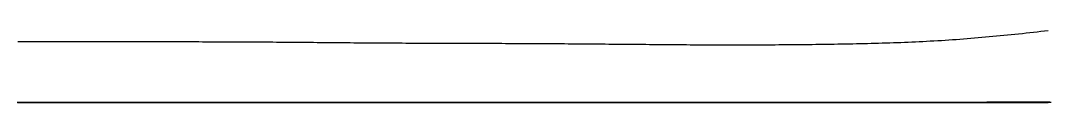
# Model space of a CAD drawing. Extents: x -4 to 218, y 0 to 27.
# Drawn here: x 135.04 to 162.83, y 0 to 1.96 of the extents above; entities that cross this region are included whole.
import ezdxf

# ---------------------------------------------------------------- set-up
doc = ezdxf.new("R2010")
doc.units = 0
doc.header["$MEASUREMENT"] = 0
doc.layers.add('Buttocks', color=7, linetype='Continuous')

msp = doc.modelspace()

# ---------------------------------------------------------------- linework, layer by layer
at = {"layer": 'Buttocks', "color": 135}
for points in [[(134.96109, 1.66223), (135.0612, 1.66217), (135.16112, 1.66211), (135.26109, 1.66205), (135.36116, 1.66199), (135.46115, 1.66192), (135.56108, 1.66185), (135.66119, 1.66178), (135.76112, 1.66171), (135.86118, 1.66163), (135.96126, 1.66156), (136.06117, 1.66147), (136.16121, 1.66139), (136.26125, 1.6613), (136.36118, 1.66121), (136.46135, 1.66112), (136.56123, 1.66102), (136.6613, 1.66092), (136.76134, 1.66082), (136.8613, 1.66072), (136.9614, 1.6606), (137.06134, 1.66049), (137.16124, 1.66037), (137.26135, 1.66025), (137.3613, 1.66012), (137.4613, 1.65999), (137.56131, 1.65986), (137.66133, 1.65972), (137.76137, 1.65958), (137.86143, 1.65943), (137.96135, 1.65927), (138.06143, 1.65911), (138.16139, 1.65895), (138.2614, 1.65878), (138.36145, 1.6586), (138.46144, 1.65842), (138.56142, 1.65823), (138.66154, 1.65804), (138.76149, 1.65784), (138.86157, 1.65763), (138.96152, 1.65741), (139.06157, 1.65719), (139.16158, 1.65696), (139.2616, 1.65672), (139.3615, 1.65648), (139.4615, 1.65622), (139.56145, 1.65596), (139.66147, 1.65568), (139.76152, 1.6554), (139.86156, 1.65511), (139.96155, 1.6548), (140.06155, 1.65449), (140.16159, 1.65416), (140.26161, 1.65382), (140.3616, 1.65347), (140.46165, 1.65311), (140.56165, 1.65273), (140.66162, 1.65234), (140.76169, 1.65193), (140.86166, 1.65151), (140.96169, 1.65107), (141.06174, 1.65061), (141.16176, 1.65013), (141.26172, 1.64963), (141.36174, 1.6491), (141.46175, 1.64856), (141.56178, 1.64799), (141.66182, 1.64739), (141.76178, 1.64677), (141.86183, 1.64613), (141.96178, 1.64545), (142.06181, 1.64475), (142.1618, 1.64403), (142.26175, 1.64328), (142.36179, 1.64251), (142.46184, 1.64171), (142.56177, 1.64089), (142.66196, 1.64005), (142.76187, 1.63919), (142.86188, 1.63831), (142.96185, 1.63741), (143.06187, 1.6365), (143.16183, 1.63558), (143.26181, 1.63465), (143.36191, 1.63372), (143.46185, 1.63278), (143.56187, 1.63185), (143.66187, 1.63092), (143.76199, 1.63), (143.86188, 1.62909), (143.96179, 1.6282), (144.0618, 1.62732), (144.16179, 1.62647), (144.26178, 1.62565), (144.3618, 1.62485), (144.46182, 1.62409), (144.56184, 1.62336), (144.66183, 1.62266), (144.7619, 1.622), (144.86191, 1.62138), (144.96191, 1.6208), (145.06198, 1.62025), (145.16191, 1.61973), (145.26195, 1.61924), (145.36192, 1.61878), (145.46201, 1.61834), (145.56195, 1.61792), (145.66197, 1.61753), (145.76205, 1.61714), (145.862, 1.61678), (145.96204, 1.61642), (146.06201, 1.61608), (146.16206, 1.61575), (146.26208, 1.61543), (146.36203, 1.61512), (146.4621, 1.61481), (146.56207, 1.61451), (146.66206, 1.61421), (146.76207, 1.61391), (146.86205, 1.61362), (146.96211, 1.61332), (147.06209, 1.61302), (147.16214, 1.61273), (147.26216, 1.61242), (147.36215, 1.61212), (147.46219, 1.61181), (147.56215, 1.61149), (147.66216, 1.61117), (147.76221, 1.61083), (147.86218, 1.61049), (147.9622, 1.61014), (148.06218, 1.60978), (148.16222, 1.6094), (148.26222, 1.60901), (148.36226, 1.60861), (148.46223, 1.60819), (148.56227, 1.60775), (148.66229, 1.6073), (148.76227, 1.60683), (148.86226, 1.60634), (148.9624, 1.60583), (149.06227, 1.6053), (149.16231, 1.60474), (149.26239, 1.60416), (149.36234, 1.60356), (149.46227, 1.60294), (149.56235, 1.6023), (149.66238, 1.60164), (149.76237, 1.60096), (149.86238, 1.60026), (149.9624, 1.59954), (150.06245, 1.5988), (150.16238, 1.59806), (150.26239, 1.59729), (150.36247, 1.59651), (150.46245, 1.59572), (150.56247, 1.59492), (150.66243, 1.5941), (150.76241, 1.59328), (150.86247, 1.59245), (150.96246, 1.5916), (151.0625, 1.59075), (151.16246, 1.5899), (151.2625, 1.58903), (151.36253, 1.58817), (151.46249, 1.5873), (151.56253, 1.58642), (151.6626, 1.58555), (151.76257, 1.58468), (151.8625, 1.58381), (151.9626, 1.58294), (152.06261, 1.58207), (152.16254, 1.58122), (152.26257, 1.58037), (152.36252, 1.57953), (152.46262, 1.5787), (152.56258, 1.57788), (152.66257, 1.57708), (152.7626, 1.5763), (152.86264, 1.57555), (152.96265, 1.57481), (153.06268, 1.57411), (153.1627, 1.57344), (153.26268, 1.5728), (153.36264, 1.57221), (153.4626, 1.57166), (153.56268, 1.57116), (153.66267, 1.5707), (153.76268, 1.57031), (153.8627, 1.56997), (153.96274, 1.56969), (154.06265, 1.56948), (154.16269, 1.56933), (154.26279, 1.56925), (154.36269, 1.56924), (154.46265, 1.5693), (154.56273, 1.56942), (154.6627, 1.5696), (154.76279, 1.56985), (154.86278, 1.57017), (154.9628, 1.57053), (155.06285, 1.57096), (155.16286, 1.57144), (155.26274, 1.57196), (155.36285, 1.57253), (155.46283, 1.57315), (155.56282, 1.57382), (155.66283, 1.57453), (155.76285, 1.57529), (155.86284, 1.57611), (155.96284, 1.57697), (156.0629, 1.5779), (156.16287, 1.57887), (156.26288, 1.57991), (156.36292, 1.58101), (156.46292, 1.58217), (156.5629, 1.5834), (156.66298, 1.58469), (156.76292, 1.58605), (156.86296, 1.58748), (156.96292, 1.58899), (157.06285, 1.59057), (157.16296, 1.59223), (157.2628, 1.59397), (157.3629, 1.5958), (157.46288, 1.59772), (157.56282, 1.59972), (157.66286, 1.60183), (157.76283, 1.60403), (157.86282, 1.60634), (157.96283, 1.60876), (158.06279, 1.6113), (158.1627, 1.61395), (158.26271, 1.61673), (158.36273, 1.61964), (158.46269, 1.6227), (158.56256, 1.6259), (158.66263, 1.62926), (158.7625, 1.63279), (158.86244, 1.63649), (158.96234, 1.64039), (159.06233, 1.64448), (159.16229, 1.64877), (159.26216, 1.65327), (159.36197, 1.65797), (159.46193, 1.66291), (159.56184, 1.66806), (159.66171, 1.67344), (159.76149, 1.67904), (159.86136, 1.68489), (159.96115, 1.69097), (160.06096, 1.69729), (160.16077, 1.70385), (160.26048, 1.71064), (160.36024, 1.71768), (160.46008, 1.72496), (160.55977, 1.73247), (160.65944, 1.74022), (160.7592, 1.7482), (160.8588, 1.75639), (160.95845, 1.76481), (161.05811, 1.77345), (161.1577, 1.78228), (161.25729, 1.79133), (161.35689, 1.80056), (161.45648, 1.80998), (161.55606, 1.81957), (161.65558, 1.82933), (161.75508, 1.83926), (161.85464, 1.84936), (161.95406, 1.85962), (162.0535, 1.87006), (162.15297, 1.88069), (162.25237, 1.8915), (162.35182, 1.9025), (162.45114, 1.91369), (162.55058, 1.9251), (162.6499, 1.93671), (162.74918, 1.94852), (162.84846, 1.96056)], [(162.84895, 0), (162.74893, 0), (162.64886, 0), (162.54892, 0), (162.4489, 0), (162.34885, 0), (162.24884, 0), (162.1488, 0), (162.04884, 0), (161.94881, 0), (161.8488, 0), (161.74883, 0), (161.6488, 0), (161.54872, 0), (161.44872, 0), (161.34871, 0), (161.24873, 0), (161.14867, 0), (161.04868, 0), (160.94862, 0), (160.84865, 0), (160.7486, 0), (160.64859, 0), (160.5486, 0), (160.44859, 0), (160.34856, 0), (160.24858, 0), (160.14853, 0), (160.04849, 0), (159.9485, 0), (159.84845, 0), (159.74846, 0), (159.64841, 0), (159.54842, 0), (159.44839, 0), (159.3484, 0), (159.24841, 0), (159.14836, 0), (159.04836, 0), (158.94829, 0), (158.8483, 0), (158.74832, 0), (158.64828, 0), (158.54826, 0), (158.44823, 0), (158.34818, 0), (158.24818, 0), (158.14813, 0), (158.0481, 0), (157.94804, 0), (157.84813, 0), (157.74812, 0), (157.64809, 0), (157.54807, 0), (157.44806, 0), (157.34801, 0), (157.24797, 0), (157.14778, 0), (157.04781, 0), (156.94786, 0), (156.84787, 0), (156.74786, 0), (156.64789, 0), (156.54785, 0), (156.44812, 0), (156.34808, 0), (156.24797, 0), (156.1479, 0), (156.04796, 0), (155.94795, 0), (155.84792, 0), (155.74789, 0), (155.64786, 0), (155.54781, 0), (155.44777, 0), (155.34787, 0), (155.24777, 0), (155.14777, 0), (155.04771, 0), (154.94769, 0), (154.84769, 0), (154.74767, 0), (154.64758, 0), (154.54762, 0), (154.44762, 0), (154.3476, 0), (154.24759, 0), (154.14752, 0), (154.04756, 0), (153.94757, 0), (153.8475, 0), (153.74751, 0), (153.64752, 0), (153.54747, 0), (153.44743, 0), (153.34741, 0), (153.24741, 0), (153.14742, 0), (153.04739, 0), (152.94737, 0), (152.84737, 0), (152.74733, 0), (152.64731, 0), (152.54732, 0), (152.44728, 0), (152.34729, 0), (152.24728, 0), (152.14732, 0), (152.0473, 0), (151.94731, 0), (151.84724, 0), (151.74725, 0), (151.64737, 0), (151.54729, 0), (151.44736, 0), (151.34731, 0), (151.24727, 0), (151.14738, 0), (151.04732, 0), (150.94743, 0), (150.84737, 0), (150.74747, 0), (150.64734, 0), (150.54736, 0), (150.44742, 0), (150.3472, 0), (150.24718, 0), (150.14714, 0), (150.04733, 0), (149.94725, 0), (149.84715, 0), (149.74709, 0), (149.64723, 0), (149.54712, 0), (149.44705, 0), (149.34698, 0), (149.2471, 0), (149.14703, 0), (149.04697, 0), (148.94687, 0), (148.84686, 0), (148.74701, 0), (148.64693, 0), (148.54686, 0), (148.44679, 0), (148.34677, 0), (148.2467, 0), (148.14667, 0), (148.04681, 0), (147.94675, 0), (147.84673, 0), (147.74661, 0), (147.64659, 0), (147.54655, 0), (147.44656, 0), (147.34651, 0), (147.24649, 0), (147.14656, 0), (147.04654, 0), (146.94653, 0), (146.84651, 0), (146.74643, 0), (146.64644, 0), (146.54634, 0), (146.44637, 0), (146.34634, 0), (146.24632, 0), (146.14627, 0), (146.04639, 0), (145.94633, 0), (145.84631, 0), (145.74626, 0), (145.64626, 0), (145.54622, 0), (145.44623, 0), (145.34619, 0), (145.2462, 0), (145.14613, 0), (145.04613, 0), (144.94609, 0), (144.84612, 0), (144.74611, 0), (144.64609, 0), (144.54604, 0), (144.44608, 0), (144.34601, 0), (144.24603, 0), (144.14601, 0), (144.04601, 0), (143.94598, 0), (143.84599, 0), (143.74597, 0), (143.64594, 0), (143.5459, 0), (143.44586, 0), (143.3459, 0), (143.24585, 0), (143.14584, 0), (143.04582, 0), (142.94582, 0), (142.84579, 0), (142.74579, 0), (142.64575, 0), (142.54573, 0), (142.44569, 0), (142.3457, 0), (142.2457, 0), (142.14569, 0), (142.04564, 0), (141.94566, 0), (141.84564, 0), (141.74562, 0), (141.64563, 0), (141.54558, 0), (141.4456, 0), (141.34554, 0), (141.24553, 0), (141.14552, 0), (141.0455, 0), (140.94545, 0), (140.84547, 0), (140.74544, 0), (140.64548, 0), (140.54544, 0), (140.44543, 0), (140.34541, 0), (140.24536, 0), (140.14534, 0), (140.04533, 0), (139.94531, 0), (139.84534, 0), (139.7453, 0), (139.64528, 0), (139.54529, 0), (139.44527, 0), (139.34526, 0), (139.24524, 0), (139.14519, 0), (139.04517, 0), (138.94516, 0), (138.84514, 0), (138.74512, 0), (138.64516, 0), (138.5451, 0), (138.4451, 0), (138.34506, 0), (138.24507, 0), (138.14502, 0), (138.045, 0), (137.94498, 0), (137.84506, 0), (137.74495, 0), (137.64502, 0), (137.54491, 0), (137.44492, 0), (137.345, 0), (137.24498, 0), (137.1449, 0), (137.04491, 0), (136.94493, 0), (136.84483, 0), (136.74486, 0), (136.64484, 0), (136.54477, 0), (136.44479, 0), (136.3448, 0), (136.24478, 0), (136.14474, 0), (136.04471, 0), (135.94469, 0), (135.84471, 0), (135.74474, 0), (135.64468, 0), (135.54469, 0), (135.44467, 0), (135.34464, 0), (135.24458, 0), (135.14461, 0), (135.04459, 0), (134.94458, 0)], [(134.95364, 0), (135.05367, 0), (135.15358, 0), (135.25357, 0), (135.35361, 0), (135.45372, 0), (135.55371, 0), (135.65367, 0), (135.75366, 0), (135.85376, 0), (135.95364, 0), (136.0537, 0), (136.15378, 0), (136.25372, 0), (136.35382, 0), (136.45378, 0), (136.5538, 0), (136.65381, 0), (136.75381, 0), (136.85385, 0), (136.95387, 0), (137.05379, 0), (137.15382, 0), (137.25385, 0), (137.3539, 0), (137.45383, 0), (137.55389, 0), (137.65382, 0), (137.75388, 0), (137.85388, 0), (137.95387, 0), (138.05385, 0), (138.15385, 0), (138.25392, 0), (138.35387, 0), (138.45392, 0), (138.55406, 0), (138.65387, 0), (138.75392, 0), (138.854, 0), (138.95403, 0), (139.05399, 0), (139.15407, 0), (139.25404, 0), (139.354, 0), (139.45404, 0), (139.55405, 0), (139.6541, 0), (139.75403, 0), (139.85405, 0), (139.95418, 0), (140.05415, 0), (140.15414, 0), (140.25406, 0), (140.35411, 0), (140.45419, 0), (140.55421, 0), (140.65413, 0), (140.75423, 0), (140.8541, 0), (140.95407, 0), (141.05412, 0), (141.15411, 0), (141.25415, 0), (141.35429, 0), (141.45415, 0), (141.55411, 0), (141.65413, 0), (141.75417, 0), (141.85431, 0), (141.95424, 0), (142.0542, 0), (142.15422, 0), (142.25418, 0), (142.35419, 0), (142.45413, 0), (142.5542, 0), (142.65427, 0), (142.75429, 0), (142.85414, 0), (142.95422, 0), (143.05437, 0), (143.15424, 0), (143.25433, 0), (143.35426, 0), (143.45436, 0), (143.55441, 0), (143.65437, 0), (143.75426, 0), (143.8544, 0), (143.95427, 0), (144.05432, 0), (144.15434, 0), (144.25443, 0), (144.35432, 0), (144.45439, 0), (144.55424, 0), (144.6545, 0), (144.75432, 0), (144.85451, 0), (144.95454, 0), (145.05457, 0), (145.15451, 0), (145.25449, 0), (145.35449, 0), (145.45453, 0), (145.55446, 0), (145.65453, 0), (145.7545, 0), (145.85443, 0), (145.95459, 0), (146.05452, 0), (146.15459, 0), (146.25455, 0), (146.35463, 0), (146.45448, 0), (146.55455, 0), (146.6545, 0), (146.75455, 0), (146.85449, 0), (146.95456, 0), (147.05453, 0), (147.1545, 0), (147.25455, 0), (147.35452, 0), (147.45457, 0), (147.55467, 0), (147.65448, 0), (147.7547, 0), (147.85461, 0), (147.95468, 0), (148.05466, 0), (148.15463, 0), (148.25467, 0), (148.35461, 0), (148.45473, 0), (148.55464, 0), (148.65468, 0), (148.75464, 0), (148.85466, 0), (148.95461, 0), (149.05467, 0), (149.15463, 0), (149.25471, 0), (149.35477, 0), (149.45474, 0), (149.55476, 0), (149.65489, 0), (149.75482, 0), (149.85497, 0), (149.95474, 0), (150.05478, 0), (150.1548, 0), (150.25484, 0), (150.3549, 0), (150.45491, 0), (150.55486, 0), (150.65483, 0), (150.75493, 0), (150.85498, 0), (150.95491, 0), (151.0549, 0), (151.15506, 0), (151.25517, 0), (151.355, 0), (151.45518, 0), (151.55508, 0), (151.65508, 0), (151.75537, 0), (151.85536, 0), (151.95537, 0), (152.05527, 0), (152.15544, 0), (152.25536, 0), (152.35535, 0), (152.45528, 0), (152.55507, 0), (152.65504, 0), (152.755, 0), (152.85501, 0), (152.95506, 0), (153.0549, 0), (153.15503, 0), (153.25502, 0), (153.35493, 0), (153.45497, 0), (153.5551, 0), (153.6552, 0), (153.75508, 0), (153.855, 0), (153.95503, 0), (154.05519, 0), (154.15511, 0), (154.25511, 0), (154.35509, 0), (154.45518, 0), (154.55516, 0), (154.65509, 0), (154.75516, 0), (154.85519, 0), (154.95508, 0), (155.05502, 0), (155.15503, 0), (155.25511, 0), (155.35512, 0), (155.455, 0), (155.55493, 0), (155.65495, 0), (155.75471, 0), (155.85495, 0), (155.95477, 0), (156.05492, 0), (156.15494, 0), (156.25499, 0), (156.3551, 0), (156.45514, 0), (156.55524, 0), (156.65514, 0), (156.75536, 0), (156.85526, 0), (156.95537, 0), (157.05536, 0), (157.15521, 0), (157.25531, 0), (157.35532, 0), (157.45528, 0), (157.55536, 0), (157.65529, 0), (157.7554, 0), (157.85527, 0), (157.95543, 0), (158.05536, 0), (158.1554, 0), (158.25542, 0), (158.35535, 0), (158.45544, 0), (158.55531, 0), (158.65543, 0), (158.75546, 0), (158.85547, 0), (158.95544, 0), (159.0555, 0), (159.15552, 0), (159.25551, 0), (159.35538, 0), (159.45546, 0), (159.55542, 0), (159.65547, 0), (159.75552, 0), (159.85548, 0), (159.95544, 0), (160.05544, 0), (160.15555, 0), (160.25548, 0), (160.35559, 0), (160.4556, 0), (160.55556, 0), (160.65565, 0), (160.75558, 0), (160.85565, 0), (160.95558, 0), (161.05559, 0), (161.15567, 0), (161.25557, 0), (161.35564, 0), (161.45558, 0), (161.55562, 0), (161.65569, 0), (161.75563, 0), (161.8557, 0), (161.95572, 0), (162.05565, 0), (162.15565, 0), (162.25565, 0), (162.35565, 0), (162.45576, 0), (162.55562, 0), (162.65575, 0), (162.75569, 0), (162.85574, 0)], [(162.87479, 0), (162.77469, 0), (162.67465, 0), (162.57463, 0), (162.47458, 0), (162.37456, 0), (162.27452, 0), (162.17442, 0), (162.07433, 0), (161.9743, 0), (161.87427, 0), (161.77423, 0), (161.67416, 0), (161.57413, 0), (161.47408, 0), (161.37408, 0), (161.27393, 0), (161.17393, 0), (161.07387, 0), (160.97383, 0), (160.87379, 0), (160.77365, 0), (160.67371, 0), (160.57361, 0), (160.47357, 0), (160.37352, 0), (160.27345, 0), (160.17339, 0), (160.07332, 0), (159.97325, 0), (159.87329, 0), (159.77318, 0), (159.6731, 0), (159.57307, 0), (159.47304, 0), (159.37302, 0), (159.27293, 0), (159.17282, 0), (159.07285, 0), (158.97278, 0), (158.87271, 0), (158.77269, 0), (158.67258, 0), (158.57251, 0), (158.47255, 0), (158.37251, 0), (158.27242, 0), (158.17232, 0), (158.07228, 0), (157.97221, 0), (157.87218, 0), (157.77217, 0), (157.67215, 0), (157.57208, 0), (157.47198, 0), (157.37199, 0), (157.27191, 0), (157.17181, 0), (157.07178, 0), (156.97174, 0), (156.87169, 0), (156.77161, 0), (156.6716, 0), (156.57155, 0), (156.47148, 0), (156.37148, 0), (156.27138, 0), (156.17131, 0), (156.07123, 0), (155.97122, 0), (155.8712, 0), (155.77113, 0), (155.67113, 0), (155.57103, 0), (155.47102, 0), (155.37097, 0), (155.27092, 0), (155.17102, 0), (155.07083, 0), (154.97087, 0), (154.87076, 0), (154.77078, 0), (154.67079, 0), (154.57062, 0), (154.47067, 0), (154.37067, 0), (154.27065, 0), (154.17064, 0), (154.0706, 0), (153.97057, 0), (153.87045, 0), (153.77036, 0), (153.67029, 0), (153.57014, 0), (153.47006, 0), (153.37003, 0), (153.26993, 0), (153.17, 0), (153.06987, 0), (152.96979, 0), (152.86971, 0), (152.76962, 0), (152.66954, 0), (152.56944, 0), (152.46957, 0), (152.36946, 0), (152.26941, 0), (152.16933, 0), (152.06927, 0), (151.96921, 0), (151.86909, 0), (151.76906, 0), (151.66901, 0), (151.56897, 0), (151.4689, 0), (151.36884, 0), (151.26888, 0), (151.16879, 0), (151.06876, 0), (150.96872, 0), (150.86864, 0), (150.76855, 0), (150.6685, 0), (150.56844, 0), (150.46838, 0), (150.36835, 0), (150.26826, 0), (150.16824, 0), (150.06819, 0), (149.96811, 0), (149.86807, 0), (149.76799, 0), (149.66798, 0), (149.56795, 0), (149.4678, 0), (149.36781, 0), (149.26778, 0), (149.16771, 0), (149.06766, 0), (148.96764, 0), (148.86757, 0), (148.76752, 0), (148.6675, 0), (148.56749, 0), (148.46739, 0), (148.36731, 0), (148.26727, 0), (148.16731, 0), (148.06723, 0), (147.96718, 0), (147.8671, 0), (147.76706, 0), (147.66707, 0), (147.567, 0), (147.46695, 0), (147.36693, 0), (147.26683, 0), (147.16681, 0), (147.06668, 0), (146.96661, 0), (146.86662, 0), (146.76646, 0), (146.66647, 0), (146.56641, 0), (146.46635, 0), (146.3663, 0), (146.26628, 0), (146.16623, 0), (146.06621, 0), (145.96609, 0), (145.86609, 0), (145.76604, 0), (145.66594, 0), (145.5659, 0), (145.46587, 0), (145.36583, 0), (145.26579, 0), (145.16568, 0), (145.06569, 0), (144.96559, 0), (144.86551, 0), (144.76553, 0), (144.6655, 0), (144.56541, 0), (144.46535, 0), (144.36534, 0), (144.26524, 0), (144.16518, 0), (144.06516, 0), (143.9651, 0), (143.86504, 0), (143.76497, 0), (143.66499, 0), (143.56485, 0), (143.46483, 0), (143.36482, 0), (143.26471, 0), (143.16464, 0), (143.06462, 0), (142.96454, 0), (142.86453, 0), (142.76447, 0), (142.66438, 0), (142.56435, 0), (142.46428, 0), (142.36421, 0), (142.26418, 0), (142.16417, 0), (142.06407, 0), (141.96402, 0), (141.86394, 0), (141.76392, 0), (141.66402, 0), (141.56395, 0), (141.46385, 0), (141.3638, 0), (141.26376, 0), (141.16371, 0), (141.06366, 0), (140.96355, 0), (140.86356, 0), (140.76343, 0), (140.66341, 0), (140.56334, 0), (140.46326, 0), (140.36325, 0), (140.26318, 0), (140.16315, 0), (140.0631, 0), (139.96304, 0), (139.86298, 0), (139.76291, 0), (139.6629, 0), (139.56279, 0), (139.46275, 0), (139.36272, 0), (139.26265, 0), (139.16257, 0), (139.0625, 0), (138.96246, 0), (138.86246, 0), (138.76237, 0), (138.66234, 0), (138.56235, 0), (138.4623, 0), (138.36218, 0), (138.26218, 0), (138.16211, 0), (138.06206, 0), (137.96198, 0), (137.86192, 0), (137.76186, 0), (137.66188, 0), (137.56177, 0), (137.46172, 0), (137.36169, 0), (137.2616, 0), (137.16158, 0), (137.06152, 0), (136.96146, 0), (136.86136, 0), (136.76134, 0), (136.66127, 0), (136.56128, 0), (136.46117, 0), (136.36116, 0), (136.26108, 0), (136.16101, 0), (136.06097, 0), (135.96091, 0), (135.86089, 0), (135.76074, 0), (135.66078, 0), (135.56071, 0), (135.46069, 0), (135.36061, 0), (135.2606, 0), (135.16049, 0), (135.0605, 0), (134.9604, 0)], [(162.87451, 0), (162.77449, 0), (162.67444, 0), (162.57445, 0), (162.47438, 0), (162.37431, 0), (162.27432, 0), (162.17429, 0), (162.07425, 0), (161.9742, 0), (161.87419, 0), (161.77412, 0), (161.67407, 0), (161.57408, 0), (161.47406, 0), (161.37398, 0), (161.27393, 0), (161.17392, 0), (161.07387, 0), (160.97382, 0), (160.87376, 0), (160.77377, 0), (160.67375, 0), (160.5737, 0), (160.47365, 0), (160.37361, 0), (160.27356, 0), (160.17355, 0), (160.0735, 0), (159.97346, 0), (159.87347, 0), (159.77344, 0), (159.6734, 0), (159.57335, 0), (159.47327, 0), (159.37328, 0), (159.27322, 0), (159.17325, 0), (159.0732, 0), (158.97313, 0), (158.87306, 0), (158.77306, 0), (158.673, 0), (158.57294, 0), (158.47295, 0), (158.37282, 0), (158.2728, 0), (158.17273, 0), (158.07262, 0), (157.97261, 0), (157.87256, 0), (157.77258, 0), (157.67258, 0), (157.5728, 0), (157.47273, 0), (157.37279, 0), (157.27261, 0), (157.17262, 0), (157.07262, 0), (156.9726, 0), (156.87254, 0), (156.77255, 0), (156.67245, 0), (156.5724, 0), (156.47237, 0), (156.37231, 0), (156.27223, 0), (156.17218, 0), (156.07216, 0), (155.97214, 0), (155.87215, 0), (155.77211, 0), (155.67204, 0), (155.57196, 0), (155.47195, 0), (155.37192, 0), (155.2719, 0), (155.17177, 0), (155.07169, 0), (154.97173, 0), (154.87169, 0), (154.77168, 0), (154.67163, 0), (154.57161, 0), (154.47153, 0), (154.37152, 0), (154.27148, 0), (154.17146, 0), (154.0714, 0), (153.97139, 0), (153.87132, 0), (153.77133, 0), (153.67128, 0), (153.57123, 0), (153.47118, 0), (153.37117, 0), (153.27109, 0), (153.17111, 0), (153.07103, 0), (152.97098, 0), (152.87096, 0), (152.77092, 0), (152.67087, 0), (152.57085, 0), (152.47084, 0), (152.37076, 0), (152.27075, 0), (152.1707, 0), (152.07069, 0), (151.97067, 0), (151.87062, 0), (151.77058, 0), (151.67059, 0), (151.5706, 0), (151.47049, 0), (151.3705, 0), (151.27057, 0), (151.17047, 0), (151.07054, 0), (150.9704, 0), (150.87044, 0), (150.77036, 0), (150.67047, 0), (150.57056, 0), (150.47041, 0), (150.37048, 0), (150.27028, 0), (150.17036, 0), (150.07037, 0), (149.97037, 0), (149.87016, 0), (149.77008, 0), (149.67004, 0), (149.57001, 0), (149.47021, 0), (149.37012, 0), (149.27003, 0), (149.16989, 0), (149.06984, 0), (148.96977, 0), (148.86983, 0), (148.76978, 0), (148.66966, 0), (148.56961, 0), (148.46956, 0), (148.36971, 0), (148.26955, 0), (148.16948, 0), (148.06943, 0), (147.96933, 0), (147.86926, 0), (147.76923, 0), (147.66936, 0), (147.56927, 0), (147.46922, 0), (147.36914, 0), (147.26907, 0), (147.16904, 0), (147.06898, 0), (146.96892, 0), (146.8689, 0), (146.76888, 0), (146.66896, 0), (146.56888, 0), (146.46878, 0), (146.36873, 0), (146.26872, 0), (146.16867, 0), (146.0686, 0), (145.96857, 0), (145.86856, 0), (145.76849, 0), (145.66849, 0), (145.56845, 0), (145.46844, 0), (145.36841, 0), (145.26836, 0), (145.1683, 0), (145.06824, 0), (144.96823, 0), (144.86819, 0), (144.76816, 0), (144.66812, 0), (144.5681, 0), (144.46802, 0), (144.368, 0), (144.26794, 0), (144.16791, 0), (144.0679, 0), (143.96783, 0), (143.8678, 0), (143.76781, 0), (143.66777, 0), (143.56772, 0), (143.46768, 0), (143.36768, 0), (143.26764, 0), (143.16756, 0), (143.06754, 0), (142.96753, 0), (142.86748, 0), (142.76746, 0), (142.66739, 0), (142.5674, 0), (142.46729, 0), (142.36728, 0), (142.26726, 0), (142.16718, 0), (142.0672, 0), (141.96718, 0), (141.86714, 0), (141.76707, 0), (141.66707, 0), (141.56702, 0), (141.46698, 0), (141.36697, 0), (141.26692, 0), (141.16689, 0), (141.06682, 0), (140.96681, 0), (140.86673, 0), (140.76674, 0), (140.66663, 0), (140.56667, 0), (140.46664, 0), (140.36661, 0), (140.26656, 0), (140.16652, 0), (140.06648, 0), (139.96646, 0), (139.86638, 0), (139.76639, 0), (139.66634, 0), (139.56627, 0), (139.46625, 0), (139.36623, 0), (139.26619, 0), (139.16617, 0), (139.06615, 0), (138.96609, 0), (138.86604, 0), (138.76602, 0), (138.66595, 0), (138.56595, 0), (138.46591, 0), (138.36592, 0), (138.26584, 0), (138.16582, 0), (138.06577, 0), (137.96574, 0), (137.86571, 0), (137.76566, 0), (137.66562, 0), (137.56561, 0), (137.46556, 0), (137.36554, 0), (137.26549, 0), (137.16545, 0), (137.06541, 0), (136.96538, 0), (136.86534, 0), (136.7653, 0), (136.66525, 0), (136.56525, 0), (136.46521, 0), (136.36516, 0), (136.26511, 0), (136.16505, 0), (136.06505, 0), (135.96503, 0), (135.86499, 0), (135.76495, 0), (135.66492, 0), (135.56488, 0), (135.46486, 0), (135.36482, 0), (135.26479, 0), (135.16479, 0), (135.06474, 0), (134.96472, 0)], [(162.87518, 0), (162.77513, 0), (162.6752, 0), (162.5751, 0), (162.47511, 0), (162.37514, 0), (162.27507, 0), (162.17509, 0), (162.07507, 0), (161.97507, 0), (161.875, 0), (161.77501, 0), (161.67499, 0), (161.57498, 0), (161.47493, 0), (161.37494, 0), (161.27493, 0), (161.17493, 0), (161.07491, 0), (160.97487, 0), (160.87488, 0), (160.77489, 0), (160.67488, 0), (160.57484, 0), (160.47487, 0), (160.37489, 0), (160.27473, 0), (160.17473, 0), (160.07477, 0), (159.9747, 0), (159.87471, 0), (159.77472, 0), (159.67473, 0), (159.57472, 0), (159.47464, 0), (159.37465, 0), (159.27463, 0), (159.17467, 0), (159.07462, 0), (158.97461, 0), (158.87459, 0), (158.7746, 0), (158.67455, 0), (158.57454, 0), (158.47452, 0), (158.37448, 0), (158.27451, 0), (158.17447, 0), (158.07445, 0), (157.97444, 0), (157.87442, 0), (157.77444, 0), (157.67441, 0), (157.5744, 0), (157.47441, 0), (157.37439, 0), (157.27435, 0), (157.17435, 0), (157.07434, 0), (156.97426, 0), (156.87419, 0), (156.77419, 0), (156.67416, 0), (156.57416, 0), (156.47411, 0), (156.37411, 0), (156.27412, 0), (156.17406, 0), (156.07407, 0), (155.97408, 0), (155.87405, 0), (155.77403, 0), (155.67397, 0), (155.57399, 0), (155.47395, 0), (155.37393, 0), (155.27393, 0), (155.17392, 0), (155.07388, 0), (154.97388, 0), (154.87386, 0), (154.7738, 0), (154.67381, 0), (154.57384, 0), (154.4738, 0), (154.37376, 0), (154.27376, 0), (154.17375, 0), (154.07372, 0), (153.97371, 0), (153.87369, 0), (153.7737, 0), (153.67365, 0), (153.57365, 0), (153.47362, 0), (153.3736, 0), (153.27359, 0), (153.17358, 0), (153.07359, 0), (152.97356, 0), (152.87354, 0), (152.77348, 0), (152.67351, 0), (152.5735, 0), (152.47345, 0), (152.37347, 0), (152.27345, 0), (152.1734, 0), (152.07339, 0), (151.97339, 0), (151.87334, 0), (151.77336, 0), (151.67332, 0), (151.57332, 0), (151.47331, 0), (151.37329, 0), (151.27324, 0), (151.17322, 0), (151.07323, 0), (150.97319, 0), (150.8732, 0), (150.77316, 0), (150.67314, 0), (150.57317, 0), (150.4731, 0), (150.37311, 0), (150.27309, 0), (150.17305, 0), (150.07304, 0), (149.97301, 0), (149.87303, 0), (149.77301, 0), (149.67302, 0), (149.57297, 0), (149.47299, 0), (149.37289, 0), (149.27292, 0), (149.17288, 0), (149.07285, 0), (148.97289, 0), (148.87286, 0), (148.77283, 0), (148.67285, 0), (148.5728, 0), (148.47284, 0), (148.37279, 0), (148.27277, 0), (148.17276, 0), (148.07275, 0), (147.97273, 0), (147.87273, 0), (147.77267, 0), (147.67267, 0), (147.57269, 0), (147.47263, 0), (147.37259, 0), (147.2726, 0), (147.17259, 0), (147.07257, 0), (146.97256, 0), (146.87254, 0), (146.77249, 0), (146.67253, 0), (146.57254, 0), (146.47243, 0), (146.3725, 0), (146.2724, 0), (146.17242, 0), (146.07237, 0), (145.97243, 0), (145.87236, 0), (145.77232, 0), (145.67232, 0), (145.57233, 0), (145.47231, 0), (145.37227, 0), (145.27225, 0), (145.17229, 0), (145.07225, 0), (144.9722, 0), (144.87225, 0), (144.77225, 0), (144.67216, 0), (144.57214, 0), (144.47223, 0), (144.37216, 0), (144.27213, 0), (144.17207, 0), (144.07207, 0), (143.97208, 0), (143.87204, 0), (143.77205, 0), (143.67201, 0), (143.57201, 0), (143.47195, 0), (143.37209, 0), (143.27203, 0), (143.17201, 0), (143.07199, 0), (142.97197, 0), (142.87199, 0), (142.77196, 0), (142.67191, 0), (142.5719, 0), (142.47186, 0), (142.37186, 0), (142.27179, 0), (142.17178, 0), (142.07175, 0), (141.97176, 0), (141.8717, 0), (141.77168, 0), (141.67168, 0), (141.57169, 0), (141.47165, 0), (141.37166, 0), (141.27162, 0), (141.1716, 0), (141.07158, 0), (140.97156, 0), (140.87157, 0), (140.77153, 0), (140.67152, 0), (140.57152, 0), (140.47147, 0), (140.37148, 0), (140.27142, 0), (140.17143, 0), (140.07143, 0), (139.97137, 0), (139.87137, 0), (139.77145, 0), (139.67142, 0), (139.57135, 0), (139.47136, 0), (139.37135, 0), (139.27133, 0), (139.17131, 0), (139.07126, 0), (138.97124, 0), (138.87123, 0), (138.77122, 0), (138.67116, 0), (138.57118, 0), (138.47116, 0), (138.37112, 0), (138.27112, 0), (138.1711, 0), (138.07106, 0), (137.9711, 0), (137.87099, 0), (137.771, 0), (137.67102, 0), (137.57101, 0), (137.47098, 0), (137.37097, 0), (137.27092, 0), (137.1709, 0), (137.07088, 0), (136.97089, 0), (136.87088, 0), (136.77083, 0), (136.67082, 0), (136.57082, 0), (136.47084, 0), (136.37077, 0), (136.27081, 0), (136.17079, 0), (136.07076, 0), (135.97069, 0), (135.87071, 0), (135.77068, 0), (135.67068, 0), (135.57068, 0), (135.47064, 0), (135.37064, 0), (135.2706, 0), (135.17056, 0), (135.07053, 0), (134.97055, 0)], [(162.89783, 0), (162.79778, 0), (162.69763, 0), (162.59761, 0), (162.4975, 0), (162.39748, 0), (162.29738, 0), (162.19734, 0), (162.09731, 0), (161.99722, 0), (161.89719, 0), (161.79713, 0), (161.69707, 0), (161.59703, 0), (161.49689, 0), (161.39687, 0), (161.29675, 0), (161.19676, 0), (161.09668, 0), (160.9966, 0), (160.89656, 0), (160.79649, 0), (160.69646, 0), (160.59639, 0), (160.49634, 0), (160.39632, 0), (160.29611, 0), (160.19601, 0), (160.09596, 0), (159.99591, 0), (159.89584, 0), (159.79579, 0), (159.69572, 0), (159.59567, 0), (159.49559, 0), (159.39557, 0), (159.2955, 0), (159.19547, 0), (159.09538, 0), (158.99538, 0), (158.89528, 0), (158.79521, 0), (158.69516, 0), (158.59512, 0), (158.49507, 0), (158.39499, 0), (158.29491, 0), (158.19485, 0), (158.09479, 0), (157.99471, 0), (157.89467, 0), (157.79463, 0), (157.69455, 0), (157.5945, 0), (157.49426, 0), (157.39439, 0), (157.29431, 0), (157.19406, 0), (157.09399, 0), (156.99391, 0), (156.89386, 0), (156.79381, 0), (156.69373, 0), (156.59369, 0), (156.49361, 0), (156.39352, 0), (156.2935, 0), (156.19344, 0), (156.09337, 0), (155.99326, 0), (155.89323, 0), (155.79314, 0), (155.69308, 0), (155.593, 0), (155.49298, 0), (155.39288, 0), (155.29285, 0), (155.19273, 0), (155.0927, 0), (154.9926, 0), (154.89255, 0), (154.7925, 0), (154.69238, 0), (154.59239, 0), (154.49226, 0), (154.39226, 0), (154.29214, 0), (154.19206, 0), (154.09204, 0), (153.9919, 0), (153.89189, 0), (153.79179, 0), (153.69168, 0), (153.59166, 0), (153.49158, 0), (153.39151, 0), (153.29146, 0), (153.19139, 0), (153.09134, 0), (152.99127, 0), (152.89119, 0), (152.79115, 0), (152.69107, 0), (152.59102, 0), (152.49095, 0), (152.39087, 0), (152.29079, 0), (152.1907, 0), (152.09067, 0), (151.99059, 0), (151.89056, 0), (151.79047, 0), (151.69035, 0), (151.59032, 0), (151.49028, 0), (151.3902, 0), (151.29013, 0), (151.19002, 0), (151.09, 0), (150.98993, 0), (150.88991, 0), (150.78978, 0), (150.68973, 0), (150.58965, 0), (150.48958, 0), (150.38951, 0), (150.28947, 0), (150.18938, 0), (150.08936, 0), (149.98923, 0), (149.88916, 0), (149.78908, 0), (149.68904, 0), (149.58897, 0), (149.48906, 0), (149.38887, 0), (149.28877, 0), (149.18886, 0), (149.08879, 0), (148.98871, 0), (148.88867, 0), (148.78859, 0), (148.68848, 0), (148.58841, 0), (148.48834, 0), (148.38831, 0), (148.28824, 0), (148.18817, 0), (148.08804, 0), (147.98801, 0), (147.88792, 0), (147.78789, 0), (147.68779, 0), (147.58772, 0), (147.48769, 0), (147.38757, 0), (147.28757, 0), (147.18742, 0), (147.08739, 0), (146.98734, 0), (146.88727, 0), (146.78714, 0), (146.6871, 0), (146.58704, 0), (146.487, 0), (146.38689, 0), (146.28682, 0), (146.18675, 0), (146.08667, 0), (145.9866, 0), (145.88657, 0), (145.7865, 0), (145.68636, 0), (145.58633, 0), (145.48627, 0), (145.38623, 0), (145.28612, 0), (145.18607, 0), (145.086, 0), (144.98593, 0), (144.88588, 0), (144.78583, 0), (144.68573, 0), (144.58571, 0), (144.48561, 0), (144.38553, 0), (144.28542, 0), (144.18538, 0), (144.08531, 0), (143.98526, 0), (143.88518, 0), (143.78514, 0), (143.68506, 0), (143.58495, 0), (143.48488, 0), (143.38483, 0), (143.28477, 0), (143.18469, 0), (143.08466, 0), (142.98457, 0), (142.88451, 0), (142.78453, 0), (142.68445, 0), (142.58438, 0), (142.48431, 0), (142.38425, 0), (142.28416, 0), (142.18408, 0), (142.08401, 0), (141.98395, 0), (141.88385, 0), (141.78381, 0), (141.68376, 0), (141.58366, 0), (141.4836, 0), (141.38354, 0), (141.28345, 0), (141.1834, 0), (141.08333, 0), (140.98325, 0), (140.88318, 0), (140.7831, 0), (140.68303, 0), (140.58301, 0), (140.48291, 0), (140.38283, 0), (140.28275, 0), (140.18268, 0), (140.08263, 0), (139.98259, 0), (139.88249, 0), (139.78241, 0), (139.68236, 0), (139.58229, 0), (139.48221, 0), (139.38217, 0), (139.28207, 0), (139.18202, 0), (139.08202, 0), (138.98193, 0), (138.88185, 0), (138.78181, 0), (138.68172, 0), (138.58165, 0), (138.48157, 0), (138.3815, 0), (138.28143, 0), (138.18138, 0), (138.08134, 0), (137.98123, 0), (137.88115, 0), (137.7811, 0), (137.68105, 0), (137.58095, 0), (137.48088, 0), (137.38081, 0), (137.28075, 0), (137.18068, 0), (137.08063, 0), (136.98053, 0), (136.88049, 0), (136.7804, 0), (136.68034, 0), (136.58028, 0), (136.48022, 0), (136.38014, 0), (136.28009, 0), (136.17999, 0), (136.07993, 0), (135.97989, 0), (135.87979, 0), (135.77974, 0), (135.67973, 0), (135.57964, 0), (135.47957, 0), (135.37953, 0), (135.27943, 0), (135.17932, 0), (135.0793, 0), (134.97925, 0)], [(162.8927, 0.0163), (162.79268, 0.01574), (162.69266, 0.01518), (162.59267, 0.01463), (162.49269, 0.01408), (162.39272, 0.01354), (162.29259, 0.013), (162.19261, 0.01246), (162.09268, 0.01192), (161.99266, 0.01138), (161.89261, 0.01084), (161.7926, 0.0103), (161.69263, 0.00976), (161.59258, 0.00922), (161.49257, 0.00867), (161.39256, 0.00812), (161.29259, 0.00757), (161.19257, 0.007), (161.09253, 0.00644), (160.99249, 0.00586), (160.8925, 0.00529), (160.7925, 0.0047), (160.69238, 0.00411), (160.5925, 0.00352), (160.49243, 0.00291), (160.39236, 0.00231), (160.29228, 0.0017), (160.19238, 0.00109), (160.09241, 0.00047), (160.01526, 0), (159.99219, 0), (159.89224, 0), (159.7921, 0), (159.69223, 0), (159.59224, 0), (159.49228, 0), (159.39258, 0), (159.2925, 0), (159.19255, 0), (159.09253, 0), (158.99255, 0), (158.89247, 0), (158.79247, 0), (158.69237, 0), (158.59238, 0), (158.49232, 0), (158.39227, 0), (158.29231, 0), (158.19228, 0), (158.09236, 0), (157.99237, 0), (157.89223, 0), (157.79224, 0), (157.69229, 0), (157.59225, 0), (157.49222, 0), (157.39221, 0), (157.29222, 0), (157.19218, 0), (157.09219, 0), (156.99223, 0), (156.89224, 0), (156.79219, 0), (156.69221, 0), (156.59216, 0), (156.49219, 0), (156.39214, 0), (156.2921, 0), (156.19212, 0), (156.09213, 0), (155.9921, 0), (155.89211, 0), (155.79205, 0), (155.69211, 0), (155.5921, 0), (155.49202, 0), (155.39203, 0), (155.29205, 0), (155.19205, 0), (155.09209, 0), (154.99202, 0), (154.89203, 0), (154.79204, 0), (154.692, 0), (154.59203, 0), (154.492, 0), (154.39197, 0), (154.29196, 0), (154.19196, 0), (154.092, 0), (153.99199, 0), (153.89194, 0), (153.79195, 0), (153.69197, 0), (153.59184, 0), (153.49193, 0), (153.39192, 0), (153.29193, 0), (153.19185, 0), (153.0919, 0), (152.99196, 0), (152.89191, 0), (152.79185, 0), (152.69186, 0), (152.59183, 0), (152.49184, 0), (152.39186, 0), (152.29179, 0), (152.1918, 0), (152.09184, 0), (151.99173, 0), (151.89178, 0), (151.79173, 0), (151.69164, 0), (151.59167, 0), (151.49167, 0), (151.39172, 0), (151.29182, 0), (151.1918, 0), (151.09187, 0), (150.99176, 0), (150.89177, 0), (150.79179, 0), (150.69176, 0), (150.5918, 0), (150.49176, 0), (150.39169, 0), (150.29175, 0), (150.1917, 0), (150.09172, 0), (149.99168, 0), (149.89168, 0), (149.79166, 0), (149.69167, 0), (149.59164, 0), (149.49161, 0), (149.3916, 0), (149.29163, 0), (149.19156, 0), (149.09163, 0), (148.99162, 0), (148.89157, 0), (148.79161, 0), (148.69157, 0), (148.59157, 0), (148.49162, 0), (148.39154, 0), (148.29156, 0), (148.19156, 0), (148.09151, 0), (147.99156, 0), (147.89151, 0), (147.79153, 0), (147.69153, 0), (147.59146, 0), (147.49156, 0), (147.39153, 0), (147.29149, 0), (147.19153, 0), (147.09148, 0), (146.99153, 0), (146.89148, 0), (146.79147, 0), (146.69144, 0), (146.59143, 0), (146.49144, 0), (146.39145, 0), (146.29143, 0), (146.19147, 0), (146.09148, 0), (145.99147, 0), (145.89145, 0), (145.7914, 0), (145.69141, 0), (145.59137, 0), (145.49141, 0), (145.39142, 0), (145.29135, 0), (145.19131, 0), (145.0914, 0), (144.99141, 0), (144.89134, 0), (144.79135, 0), (144.6913, 0), (144.59128, 0), (144.49132, 0), (144.39133, 0), (144.29129, 0), (144.1913, 0), (144.09137, 0), (143.9913, 0), (143.8913, 0), (143.79123, 0), (143.6913, 0), (143.59123, 0), (143.49126, 0), (143.39128, 0), (143.29126, 0), (143.19119, 0), (143.0912, 0), (142.9912, 0), (142.89125, 0), (142.79121, 0), (142.69119, 0), (142.5912, 0), (142.49121, 0), (142.3912, 0), (142.2912, 0), (142.19116, 0), (142.09116, 0), (141.99118, 0), (141.89116, 0), (141.79115, 0), (141.69113, 0), (141.59117, 0), (141.49118, 0), (141.39108, 0), (141.29109, 0), (141.19107, 0), (141.09103, 0), (140.99107, 0), (140.89104, 0), (140.79105, 0), (140.69109, 0), (140.59103, 0), (140.49101, 0), (140.39105, 0), (140.29092, 0), (140.19099, 0), (140.09099, 0), (139.99098, 0), (139.89093, 0), (139.79099, 0), (139.69095, 0), (139.59096, 0), (139.49094, 0), (139.39095, 0), (139.29094, 0), (139.1909, 0), (139.09091, 0), (138.99086, 0), (138.8909, 0), (138.79099, 0), (138.69095, 0), (138.59093, 0), (138.49089, 0), (138.39095, 0), (138.29083, 0), (138.19083, 0), (138.09087, 0), (137.99084, 0), (137.89085, 0), (137.79085, 0), (137.69081, 0), (137.59079, 0), (137.49077, 0), (137.39081, 0), (137.29079, 0), (137.19078, 0), (137.09073, 0), (136.99074, 0), (136.89076, 0), (136.79073, 0), (136.69069, 0), (136.59067, 0), (136.49075, 0), (136.3907, 0), (136.29066, 0), (136.19063, 0), (136.0907, 0), (135.99069, 0), (135.89069, 0), (135.79062, 0), (135.69066, 0), (135.59065, 0), (135.49065, 0), (135.39063, 0), (135.29063, 0), (135.19058, 0), (135.09056, 0), (134.99054, 0)], [(162.93073, 0), (162.83066, 0), (162.73059, 0), (162.63055, 0), (162.53049, 0), (162.43042, 0), (162.33034, 0), (162.2303, 0), (162.13026, 0), (162.03018, 0), (161.93013, 0), (161.83005, 0), (161.72998, 0), (161.62994, 0), (161.52989, 0), (161.42986, 0), (161.32977, 0), (161.22974, 0), (161.12968, 0), (161.02962, 0), (160.92958, 0), (160.82951, 0), (160.72937, 0), (160.62932, 0), (160.52928, 0), (160.42923, 0), (160.32916, 0), (160.2291, 0), (160.12906, 0), (160.02904, 0), (159.929, 0), (159.82892, 0), (159.72885, 0), (159.62881, 0), (159.52876, 0), (159.42871, 0), (159.32864, 0), (159.22864, 0), (159.12857, 0), (159.02852, 0), (158.92834, 0), (158.82828, 0), (158.72821, 0), (158.62816, 0), (158.52809, 0), (158.42802, 0), (158.32799, 0), (158.22791, 0), (158.12784, 0), (158.0278, 0), (157.92776, 0), (157.82767, 0), (157.72763, 0), (157.62758, 0), (157.52753, 0), (157.42746, 0), (157.32742, 0), (157.22737, 0), (157.12727, 0), (157.02721, 0), (156.92719, 0), (156.8271, 0), (156.72707, 0), (156.627, 0), (156.52695, 0), (156.4269, 0), (156.32684, 0), (156.22675, 0), (156.12671, 0), (156.02667, 0), (155.92659, 0), (155.82651, 0), (155.72646, 0), (155.6264, 0), (155.52634, 0), (155.42627, 0), (155.32626, 0), (155.22621, 0), (155.1261, 0), (155.02605, 0), (154.92603, 0), (154.826, 0), (154.72592, 0), (154.62581, 0), (154.52574, 0), (154.42572, 0), (154.32567, 0), (154.22562, 0), (154.12553, 0), (154.02544, 0), (153.92543, 0), (153.82536, 0), (153.72533, 0), (153.62521, 0), (153.52518, 0), (153.42511, 0), (153.32506, 0), (153.22498, 0), (153.12494, 0), (153.02486, 0), (152.92482, 0), (152.82474, 0), (152.72472, 0), (152.62462, 0), (152.52461, 0), (152.42448, 0), (152.32448, 0), (152.22443, 0), (152.12433, 0), (152.02428, 0), (151.92426, 0), (151.82416, 0), (151.72404, 0), (151.62405, 0), (151.52399, 0), (151.42393, 0), (151.32387, 0), (151.2238, 0), (151.12378, 0), (151.0237, 0), (150.92361, 0), (150.82356, 0), (150.72354, 0), (150.62347, 0), (150.52339, 0), (150.42334, 0), (150.32326, 0), (150.22321, 0), (150.12317, 0), (150.0231, 0), (149.92302, 0), (149.82297, 0), (149.72292, 0), (149.62283, 0), (149.5228, 0), (149.42278, 0), (149.32271, 0), (149.22264, 0), (149.12253, 0), (149.02248, 0), (148.92244, 0), (148.8224, 0), (148.72231, 0), (148.62224, 0), (148.52217, 0), (148.42215, 0), (148.32208, 0), (148.22203, 0), (148.12195, 0), (148.02194, 0), (147.92181, 0), (147.82175, 0), (147.72171, 0), (147.62166, 0), (147.52161, 0), (147.42151, 0), (147.32149, 0), (147.22141, 0), (147.12135, 0), (147.0213, 0), (146.9212, 0), (146.82115, 0), (146.72105, 0), (146.62105, 0), (146.52098, 0), (146.42093, 0), (146.32086, 0), (146.22079, 0), (146.12073, 0), (146.02066, 0), (145.92062, 0), (145.82053, 0), (145.7205, 0), (145.62044, 0), (145.52037, 0), (145.42029, 0), (145.32025, 0), (145.22018, 0), (145.12015, 0), (145.02005, 0), (144.92001, 0), (144.81993, 0), (144.71992, 0), (144.6198, 0), (144.51978, 0), (144.41972, 0), (144.31966, 0), (144.21957, 0), (144.11952, 0), (144.01944, 0), (143.91943, 0), (143.81934, 0), (143.71928, 0), (143.6192, 0), (143.51918, 0), (143.41907, 0), (143.31902, 0), (143.21896, 0), (143.11891, 0), (143.01886, 0), (142.91891, 0), (142.81883, 0), (142.71873, 0), (142.61871, 0), (142.51866, 0), (142.41858, 0), (142.31851, 0), (142.21843, 0), (142.11836, 0), (142.01833, 0), (141.91824, 0), (141.81818, 0), (141.71812, 0), (141.61804, 0), (141.51796, 0), (141.41792, 0), (141.31787, 0), (141.2178, 0), (141.11772, 0), (141.01768, 0), (140.91763, 0), (140.81754, 0), (140.7175, 0), (140.61742, 0), (140.51735, 0), (140.41728, 0), (140.31726, 0), (140.21718, 0), (140.11713, 0), (140.01709, 0), (139.91701, 0), (139.81693, 0), (139.71689, 0), (139.61685, 0), (139.5168, 0), (139.4167, 0), (139.31665, 0), (139.2166, 0), (139.11652, 0), (139.01653, 0), (138.91647, 0), (138.81642, 0), (138.71634, 0), (138.61626, 0), (138.51622, 0), (138.41615, 0), (138.31609, 0), (138.216, 0), (138.11595, 0), (138.0159, 0), (137.9158, 0), (137.81575, 0), (137.71571, 0), (137.61565, 0), (137.51558, 0), (137.41553, 0), (137.31548, 0), (137.21541, 0), (137.11533, 0), (137.01526, 0), (136.91521, 0), (136.81517, 0), (136.71506, 0), (136.61504, 0), (136.51492, 0), (136.41487, 0), (136.31485, 0), (136.21478, 0), (136.11473, 0), (136.01466, 0), (135.91466, 0), (135.81456, 0), (135.71451, 0), (135.61443, 0), (135.51433, 0), (135.41435, 0), (135.31424, 0), (135.21425, 0), (135.11417, 0), (135.0141, 0)]]:
    msp.add_lwpolyline(points, dxfattribs=at)

doc.saveas('drawing.dxf')
